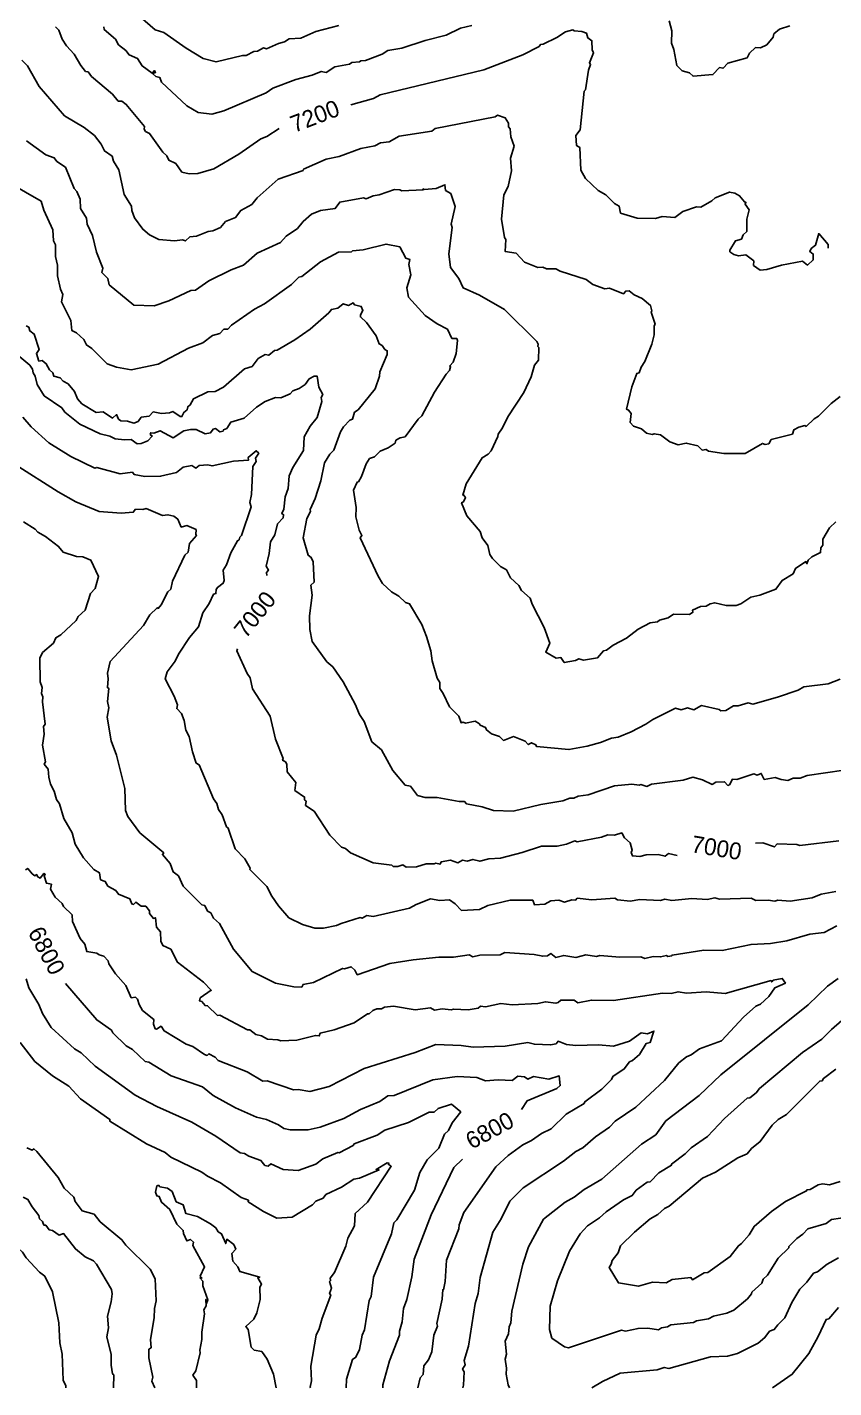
# Model space of a CAD drawing. Extents: x 9339 to 13216, y 3769 to 6935.
# Drawn here: x 9863 to 10227, y 3771 to 4384 of the extents above; entities that cross this region are included whole.
import ezdxf
from ezdxf.enums import TextEntityAlignment as Align

# ---------------------------------------------------------------- set-up
doc = ezdxf.new("R2010")
doc.units = 0
doc.header["$MEASUREMENT"] = 0
for name, color, linetype in [('DTM_SURFACE_CON', 9, 'Continuous'), ('DTM_SURFACE_ICON', 251, 'Continuous'), ('DTM_TEXT_ICON', 251, 'Continuous')]:
    doc.layers.add(name, color=color, linetype=linetype)
doc.styles.add('TMODELF', font='tmodelf')

msp = doc.modelspace()

# ---------------------------------------------------------------- linework, layer by layer
at = {"layer": 'DTM_SURFACE_CON', "linetype": 'Continuous', "flags": 128}
for points, elevation in [([(9914.49, 4388.94), (9921.21, 4383.06), (9925.11, 4381.75), (9935.24, 4374.71), (9942.88, 4370.13), (9948.69, 4368.55), (9960.6, 4371.48), (9962.21, 4371.51), (9965.7, 4373.23), (9967.39, 4373.45), (9970.04, 4374.82), (9971.45, 4374.46), (9976.85, 4376.85), (9979.6, 4377.54), (9981.59, 4378.88), (9986.85, 4379.22), (9993.69, 4382.25), (10003.98, 4384.97)], 2218.94), ([(9897.97, 4384.35), (9898.22, 4383.14), (9903.24, 4378.74), (9904.59, 4376.31), (9907.94, 4373.65), (9909.41, 4371.74), (9913.23, 4370.02), (9915.36, 4366.73), (9919.85, 4363.46), (9920.85, 4364.61), (9921.35, 4363.8), (9919.96, 4363.34), (9921.5, 4361.97), (9923.32, 4361.51), (9924.02, 4359.34), (9935.5, 4348.68), (9940.64, 4345.76), (9946.77, 4345.03), (9952.16, 4346.52), (9971.2, 4354.64), (9974.27, 4356.74), (9984.63, 4360.57), (9991.97, 4362.59), (9996.08, 4364.26), (9998.35, 4363.71), (10002.21, 4366.3), (10008.83, 4367.48), (10009.86, 4368.24), (10013.41, 4368.62), (10014.02, 4369.07), (10016.14, 4369.13), (10023.65, 4372.05), (10026.12, 4373.65), (10032.46, 4374.68), (10043.02, 4378.17), (10052.41, 4380.54), (10058.94, 4383.8), (10064.01, 4384.93)], 2206.75), ([(10153.1, 4387.09), (10154.23, 4382.49), (10154.21, 4377.07), (10155.23, 4374.09), (10156.55, 4366.96), (10158.94, 4364.46), (10162.33, 4363.66), (10163.89, 4362.04), (10172.85, 4362.82), (10175.8, 4365.99), (10177.42, 4365.71), (10179.58, 4368.04), (10188.21, 4370.44), (10189.31, 4372.52), (10192.11, 4375.1), (10194.31, 4374.82), (10197.18, 4376.27), (10199.96, 4379.67), (10200.34, 4381.15), (10202.82, 4383.28), (10207.53, 4384.76)], 2206.75), ([(9860.98, 4369.38), (9863.64, 4366.75), (9868.81, 4357.41), (9880.34, 4344.19), (9889.19, 4338.97), (9893.82, 4335.33), (9896.76, 4331.46), (9898.29, 4328.41), (9901.83, 4325.97), (9902.38, 4323.81), (9904.76, 4319.8), (9907.27, 4308.78), (9910.53, 4303.53), (9910.64, 4301.53), (9911.84, 4298.23), (9915.57, 4293.07), (9918.7, 4290.56), (9922.87, 4288.46), (9929.84, 4287.91), (9933.48, 4288.22), (9934.8, 4287.81), (9936.89, 4289.63), (9939.78, 4289.9), (9945.17, 4292.04), (9947.21, 4292.3), (9950.65, 4293.92), (9952.93, 4296.53), (9957.43, 4298.44), (9959.82, 4301.58), (9964.86, 4304.27), (9967.2, 4307.27), (9976.74, 4315.71), (9987.95, 4319.61), (9988.12, 4320.14), (9998.29, 4324.63), (10004.18, 4325.89), (10014.03, 4329.45), (10020.28, 4330.67), (10022.78, 4331.98), (10026.81, 4332.51), (10031.29, 4335.07), (10045.97, 4337.28), (10047.49, 4338.45), (10074.6, 4343.78), (10075.64, 4344.5), (10079.13, 4343.38), (10080.61, 4340.86), (10080.61, 4339.27), (10081.3, 4338.37), (10081.7, 4334.82), (10083.09, 4330.55), (10081.55, 4325.08), (10081.89, 4319.4), (10080.5, 4312.32), (10078.51, 4308.59), (10077.38, 4297.6), (10078.82, 4289.41), (10079.37, 4288.4), (10079.08, 4283.07), (10084.05, 4282.29), (10087.84, 4278.23), (10093.86, 4275.76), (10096.09, 4275.89), (10097.75, 4275.17), (10101.97, 4275.26), (10103.95, 4274.21), (10115.64, 4270.33), (10118.65, 4268.22), (10124.08, 4266.26), (10126.2, 4266.45), (10132.53, 4264), (10133.52, 4265.16), (10135.07, 4265.26), (10137.31, 4263.45), (10140.97, 4261.9), (10144.6, 4258.69), (10145.2, 4256.22), (10144.93, 4255.73), (10146.78, 4250.25), (10146.31, 4249.44), (10146.33, 4245.5), (10145.32, 4241.3), (10142.07, 4233.35), (10140.44, 4230.92), (10139.48, 4228.36), (10138.57, 4228.03), (10136.21, 4221.95), (10133.87, 4211.9), (10134.79, 4211.48), (10135.87, 4209.99), (10135.46, 4205.95), (10137.02, 4204.19), (10140.54, 4203.04), (10142.85, 4201.13), (10145.46, 4200.42), (10146.34, 4200.85), (10149.11, 4200.29), (10153.35, 4197.12), (10157.13, 4195.87), (10160.8, 4196.65), (10166.04, 4195.33), (10168.05, 4193.44), (10169.74, 4193.79), (10170.77, 4192.96), (10177.72, 4191.91), (10187.34, 4191.87), (10195.15, 4196.47), (10196.38, 4195.96), (10197.98, 4196.23), (10199.12, 4198.18), (10208.67, 4200.71), (10209.4, 4202.64), (10211.57, 4203.86), (10214.27, 4204.49), (10214.95, 4204.13), (10218.54, 4207.52), (10220.45, 4208.71), (10226.23, 4214.44), (10230.21, 4217.56)], 2182.37), ([(9863.17, 4332.9), (9871.9, 4326.57), (9875.63, 4325.35), (9876.89, 4323.64), (9880.71, 4321.05), (9884.66, 4311.42), (9885.88, 4310.07), (9887.37, 4306.67), (9887.55, 4302.46), (9890.13, 4298.06), (9890.49, 4295.33), (9892.91, 4290.18), (9894.74, 4282.76), (9897.61, 4275.52), (9897.13, 4273.57), (9899.86, 4270.82), (9900.39, 4268.04), (9911.55, 4258.76), (9920.79, 4258.46), (9927.32, 4260.83), (9937.35, 4265.5), (9939.41, 4265.62), (9945.44, 4269.83), (9955.44, 4274.82), (9960.99, 4276.83), (9967.22, 4282.34), (9977.78, 4287.16), (9980.28, 4289.98), (9985.35, 4293.45), (9988.01, 4296.56), (9991.75, 4299.81), (9995.78, 4301.51), (10002.4, 4302.43), (10004.46, 4305.33), (10015.24, 4307.23), (10016.41, 4306.8), (10019.61, 4308.19), (10022.25, 4308.59), (10029.14, 4310.95), (10031.57, 4310.91), (10032.5, 4310.4), (10042.14, 4310.92), (10041.96, 4311.29), (10042.57, 4310.95), (10047.98, 4311.45), (10051.93, 4313.11), (10052.17, 4310.59), (10054.63, 4309.18), (10056.59, 4303.37), (10054.74, 4295.41), (10055.11, 4293.93), (10053.71, 4281.97), (10054.46, 4275.87), (10058.18, 4270.82), (10060.11, 4266.65), (10067.47, 4263.38), (10078.81, 4256.93), (10093.41, 4242.47), (10093.96, 4241.25), (10093.84, 4240.25), (10094.31, 4239.7), (10094.06, 4234.05), (10092.35, 4231.82), (10090.88, 4226.45), (10087.5, 4219.44), (10080.37, 4208.41), (10077.95, 4203.54), (10075.89, 4200.67), (10075.84, 4199.54), (10072.75, 4193.12), (10071.46, 4191.63), (10068.65, 4189.98), (10061.52, 4178.25), (10059.94, 4173.2), (10060.34, 4173.28), (10061.19, 4172.03), (10060.24, 4170.06), (10059.46, 4169.71), (10061.76, 4163.75), (10067.83, 4156.72), (10068.65, 4153.86), (10071.3, 4150.4), (10072.12, 4146.42), (10073.31, 4144.5), (10077.05, 4141.01), (10079.65, 4139.52), (10081.51, 4135.9), (10085.25, 4132.43), (10086.5, 4130.06), (10090.36, 4126.69), (10091.23, 4123.97), (10096.64, 4113.48), (10099.29, 4106.32), (10097.42, 4102.24), (10102.05, 4099.67), (10104.21, 4099.86), (10105.73, 4097.59), (10110.9, 4098.53), (10112.39, 4099.34), (10114.37, 4098.71), (10120.79, 4099.82), (10123.41, 4102.9), (10124.79, 4103.25), (10127.8, 4105.46), (10133.77, 4108.66), (10139.1, 4112.74), (10144.54, 4115.58), (10147.85, 4115.96), (10148.73, 4116.76), (10152.66, 4117.84), (10155.1, 4119.44), (10162.19, 4119.37), (10163.79, 4120.28), (10163.66, 4121.26), (10167.23, 4122.87), (10169.74, 4123.06), (10171.59, 4124.16), (10173.64, 4124.63), (10178.79, 4123.41), (10183.31, 4123.42), (10185.43, 4124.17), (10189.93, 4127.14), (10193.92, 4127.96), (10201.22, 4130.7), (10204.03, 4134.67), (10209.06, 4137.68), (10210.11, 4140.11), (10214.8, 4143.19), (10215.25, 4142.22), (10215.74, 4143.8), (10217.38, 4145.32), (10221.39, 4147.2), (10221.54, 4149.36), (10222.46, 4150.54), (10222.41, 4153.32), (10225.5, 4158.4), (10228.34, 4161.13)], 2170.18), ([(9855.61, 4313.86), (9869.79, 4305.71), (9871, 4301.6), (9875, 4292.81), (9875.24, 4287.83), (9876.19, 4286.01), (9876.16, 4280.84), (9877.15, 4276.9), (9877.1, 4272.1), (9878.49, 4265.99), (9879.55, 4263.57), (9878.97, 4260.28), (9883.12, 4251.85), (9883.62, 4247.39), (9885.68, 4246.4), (9889.02, 4243.37), (9890.21, 4240.86), (9892.61, 4239.34), (9899.48, 4232.35), (9903.7, 4230.83), (9910.4, 4229.73), (9922.61, 4232.2), (9936.17, 4239.38), (9942.76, 4241.82), (9947.12, 4245.12), (9950.38, 4246.1), (9952.17, 4248.07), (9953.91, 4247.93), (9955.56, 4249.73), (9965.97, 4257.09), (9970.45, 4259.45), (9982.65, 4268.15), (9986.05, 4271.42), (9987.38, 4271.71), (9995.79, 4278.34), (10003.85, 4282.76), (10009.71, 4282.86), (10010.22, 4283.26), (10015.02, 4283.76), (10025.37, 4286.34), (10031.54, 4285.2), (10034.25, 4280.09), (10036.14, 4279.37), (10035.69, 4277.24), (10036.6, 4272.58), (10034.76, 4266.61), (10035.41, 4262.44), (10043.06, 4254.2), (10048.43, 4250.43), (10053.03, 4248.02), (10055.07, 4243.8), (10057.22, 4243.72), (10057.65, 4242.86), (10057.03, 4237.06), (10055.61, 4233.18), (10054.07, 4231.44), (10054.48, 4230.96), (10053.96, 4229.29), (10052.46, 4227.76), (10047.27, 4219.53), (10041.49, 4208.87), (10039.79, 4207.44), (10033.94, 4199.49), (10031.65, 4199.03), (10029.75, 4197.9), (10029.48, 4196.65), (10026.36, 4194.48), (10022.67, 4192.94), (10020.08, 4190.37), (10017.93, 4189.61), (10016.36, 4187.19), (10014.29, 4181.61), (10012.87, 4179.21), (10012.26, 4179.03), (10010.69, 4175.41), (10011.86, 4167.51), (10011.69, 4163.4), (10013.22, 4157.27), (10014.43, 4154.86), (10013.63, 4153.95), (10021.73, 4136.65), (10023.72, 4133.34), (10027.84, 4129.58), (10031.05, 4127.64), (10034.19, 4124.72), (10035.98, 4124.17), (10041.44, 4114.76), (10043.64, 4109.45), (10045.56, 4102.89), (10046.12, 4098.4), (10048.37, 4090.63), (10049.59, 4088.59), (10049.59, 4085.97), (10051.11, 4083.73), (10053.96, 4077.59), (10058.22, 4073.46), (10059.19, 4070.49), (10060.22, 4070.75), (10061.13, 4070.33), (10065.49, 4071.15), (10067.57, 4069.98), (10067.75, 4069.4), (10070.27, 4068.32), (10070.67, 4067.22), (10072.86, 4065.42), (10076.49, 4064.2), (10078.27, 4062.47), (10082.92, 4064.24), (10088.17, 4062.23), (10089.53, 4060.66), (10091.04, 4061.45), (10092.98, 4060.55), (10093.16, 4059.83), (10107.89, 4058.39), (10116.08, 4059.87), (10122.11, 4061.51), (10127, 4063.58), (10130.12, 4064.01), (10135.97, 4066.35), (10142.63, 4069.78), (10145.78, 4071.96), (10155.93, 4076.99), (10158.48, 4076.3), (10161.3, 4077.2), (10164.23, 4076.25), (10167.7, 4078.22), (10175.61, 4076.5), (10176.35, 4075.84), (10178.66, 4075.96), (10182.16, 4078.13), (10184.15, 4078.15), (10188.71, 4079.39), (10190.8, 4078.88), (10202.03, 4081.94), (10211.25, 4085.1), (10213.83, 4086.69), (10224.85, 4088.08), (10230.28, 4090.06)], 2157.98), ([(9863.03, 4249.46), (9864.13, 4248.85), (9864.65, 4247.2), (9866.54, 4245.75), (9868.79, 4238.79), (9867.63, 4237.08), (9868.76, 4233.64), (9870.19, 4233.81), (9872.06, 4232.4), (9873.47, 4229.63), (9875.01, 4228.33), (9875.43, 4226.83), (9878.36, 4225.98), (9879.64, 4224.48), (9881.86, 4223.29), (9884.76, 4219.87), (9886.19, 4216.58), (9888.15, 4214.27), (9894.63, 4210.47), (9897.77, 4210.73), (9901.93, 4207.86), (9903.8, 4209.49), (9904.71, 4207.46), (9905.64, 4206.58), (9908.64, 4206.44), (9911.6, 4205.58), (9913.46, 4206.41), (9914.89, 4208.38), (9918.55, 4208.82), (9920.26, 4210.65), (9924.09, 4209.91), (9927.6, 4210.24), (9929.2, 4210.84), (9932.44, 4208.61), (9933.27, 4208.56), (9934.1, 4210.43), (9935.56, 4211.67), (9935.9, 4212.99), (9937, 4213.82), (9938.47, 4216.55), (9944.92, 4219.73), (9948.18, 4219.84), (9951.96, 4221.79), (9961.54, 4230.11), (9964.91, 4231.13), (9967.7, 4234.83), (9970.84, 4236.53), (9972.45, 4236.23), (9975.08, 4238.34), (9976.22, 4238.58), (9984.23, 4243.23), (9991.1, 4247.93), (9999.51, 4255.34), (10000.69, 4256.9), (10003.56, 4257.52), (10006.05, 4259.5), (10008.37, 4258.7), (10010.57, 4259.82), (10011.13, 4258.97), (10014.17, 4258.26), (10014.9, 4256.42), (10013.78, 4254.43), (10013.82, 4253.51), (10016.47, 4250.96), (10020.92, 4245.06), (10022.25, 4241.37), (10023.57, 4240.59), (10024.81, 4238.82), (10025.87, 4238.25), (10025.88, 4236.54), (10022.54, 4228.73), (10022.36, 4226.87), (10020.48, 4221.14), (10012.77, 4211.62), (10011.1, 4210.52), (10010.27, 4207.35), (10009.02, 4206.93), (10006.21, 4203.89), (10004.86, 4201.71), (10001.82, 4193.42), (10000.06, 4191.59), (9997.58, 4187.68), (9995.87, 4179.58), (9993.33, 4171.55), (9991.1, 4166.69), (9991.32, 4165.78), (9989.67, 4162.59), (9987.93, 4153.84), (9990.24, 4145.99), (9991.57, 4145.02), (9992.47, 4142.99), (9992.92, 4133.83), (9991.39, 4132.46), (9992, 4128.04), (9990.87, 4118.63), (9990.98, 4112.46), (9992.09, 4107.09), (9998.7, 4097.98), (10001.29, 4095.7), (10005.97, 4088.9), (10011.42, 4078.81), (10013.42, 4074.16), (10015.43, 4070.99), (10018.87, 4061.9), (10023.26, 4058.21), (10028.4, 4048.92), (10033.91, 4042.35), (10036.32, 4041.92), (10039.57, 4037.61), (10043.05, 4036.77), (10048.35, 4036.76), (10058.38, 4034.9), (10060.75, 4034.9), (10061.62, 4033.91), (10068.77, 4032.56), (10073.77, 4030.84), (10082.74, 4030.63), (10095.17, 4033.54), (10105.18, 4035.29), (10108.28, 4036.5), (10110.15, 4036.47), (10112.01, 4037.29), (10116.58, 4038), (10128.46, 4042), (10136.3, 4042.81), (10139.58, 4042.31), (10140.33, 4042.62), (10142.95, 4041.78), (10145.11, 4042.78), (10159.43, 4044.55), (10163.82, 4045.91), (10168.15, 4044.77), (10172.47, 4042.67), (10174.07, 4043.69), (10178.08, 4043.86), (10179.55, 4042.23), (10180.26, 4042.53), (10181.61, 4044.99), (10183.62, 4044.95), (10191.34, 4047.39), (10192.85, 4046.89), (10194.64, 4047.62), (10195.96, 4044.93), (10200.94, 4045.8), (10203.63, 4044.82), (10206.61, 4044.48), (10209.05, 4045.43), (10212.18, 4045.51), (10215.38, 4046.61), (10231.93, 4049.02)], 2145.79), ([(9861.48, 4208.37), (9865.26, 4203.92), (9873.24, 4196.79), (9883.15, 4190.59), (9894, 4185.37), (9894.92, 4185.65), (9905.45, 4182.81), (9910.94, 4183.45), (9911.68, 4182.47), (9916.54, 4181.49), (9923.65, 4181.68), (9930.84, 4183.39), (9933.83, 4185.68), (9937.75, 4186.52), (9939.57, 4185.36), (9941.09, 4186.53), (9945.02, 4186.74), (9946.84, 4186.33), (9956.53, 4188.45), (9963.3, 4188.97), (9963.15, 4190.18), (9966.77, 4193.19), (9967.93, 4192.04), (9966.38, 4189.82), (9966.77, 4188.33), (9965.27, 4186), (9964.58, 4173.37), (9963.83, 4169.87), (9964.44, 4167.89), (9960.18, 4154.97), (9959.44, 4154.24), (9959.14, 4153.04), (9958.3, 4152.6), (9955.36, 4147.17), (9953.41, 4141.73), (9951.84, 4139.25), (9952.32, 4134.62), (9951.83, 4133.37), (9949.28, 4131.53), (9948.7, 4130.51), (9948.56, 4128.75), (9947.56, 4128.4), (9945.57, 4124.23), (9942.71, 4120.08), (9940.8, 4113.7), (9936.6, 4108.98), (9931.72, 4101.45), (9930.19, 4098.23), (9926.61, 4093.45), (9925.64, 4090.3), (9929.71, 4082.52), (9931.23, 4078.52), (9930.9, 4076.86), (9933.01, 4074.66), (9934.29, 4071.51), (9934.95, 4067.11), (9936.47, 4064.2), (9938.04, 4057.31), (9939.74, 4052.29), (9941.09, 4051.46), (9947.49, 4036.09), (9948.96, 4034.02), (9949.8, 4031.41), (9951.35, 4028.94), (9953.35, 4023.54), (9954.19, 4022.94), (9957.25, 4013.57), (9961.7, 4009.15), (9963.99, 4004.85), (9963.92, 4004.22), (9971.55, 3996.63), (9973.81, 3992.18), (9976.85, 3987.83), (9981.51, 3982.45), (9987.67, 3979.41), (9993.2, 3977.8), (9997.09, 3977.79), (10003.02, 3978.95), (10005.13, 3980), (10013.71, 3982.56), (10014.52, 3982.27), (10016.62, 3983.48), (10019.5, 3983.1), (10035.92, 3986.77), (10038.96, 3988.51), (10045.44, 3991.03), (10049.55, 3990.32), (10054.02, 3990.67), (10056.58, 3988.83), (10059.44, 3985.76), (10067.51, 3986.31), (10071.32, 3988), (10081.38, 3990.47), (10091.57, 3990.38), (10092.35, 3988.31), (10097.03, 3988.72), (10099.77, 3990.18), (10103.37, 3990.44), (10105.79, 3989.56), (10109.1, 3990.62), (10110.88, 3990.47), (10111.58, 3991.31), (10118.2, 3990.66), (10128.59, 3991.36), (10129.85, 3990.63), (10135.61, 3990.06), (10139.72, 3990.71), (10149.19, 3990.34), (10151.18, 3990.89), (10154.32, 3990.24), (10163.3, 3991.15), (10170.3, 3990.81), (10173.72, 3991.44), (10175.81, 3990.91), (10190.11, 3991.29), (10192.2, 3990.29), (10197.79, 3990.52), (10200.78, 3990.06), (10202.13, 3990.46), (10207.69, 3989.96), (10217.58, 3991.47), (10221.67, 3993.17), (10228.31, 3994.43)], 2121.41), ([(9857.97, 4186.98), (9877.46, 4174.63), (9885.46, 4170.09), (9895.89, 4165.75), (9905.77, 4165.07), (9911.28, 4165.43), (9912.35, 4166.83), (9915.59, 4166.68), (9917.11, 4167.05), (9924.55, 4163.91), (9926.96, 4164.29), (9929.54, 4163.67), (9931.39, 4162.35), (9932.92, 4158.7), (9935.42, 4159.4), (9939.67, 4157.58), (9939.46, 4155.31), (9939.79, 4154.9), (9936.67, 4151.39), (9936.03, 4147.37), (9934.57, 4146.01), (9929.05, 4134.35), (9928.22, 4130.76), (9926.88, 4129.49), (9923.86, 4123.66), (9922.54, 4122.04), (9922.03, 4122.31), (9918.83, 4119.22), (9915.95, 4114.34), (9900.91, 4098.12), (9899.67, 4092.91), (9900.04, 4090.23), (9899.67, 4086.34), (9900.26, 4085.98), (9899.69, 4080.01), (9900.24, 4077.27), (9899.55, 4072.95), (9901.29, 4062.29), (9903.76, 4055.89), (9907.52, 4040.78), (9907.85, 4030.82), (9908.84, 4028.25), (9914.31, 4020.86), (9925.06, 4011.75), (9924.46, 4010.99), (9927.88, 4007.04), (9929.26, 4003.2), (9931.75, 4001.36), (9933.89, 3996.79), (9942.26, 3988.37), (9943.55, 3988.03), (9944.86, 3985.54), (9946.3, 3984.73), (9947.45, 3982.39), (9950.16, 3979.95), (9956.49, 3968.31), (9964.92, 3958.21), (9975.47, 3952.97), (9983.8, 3951.35), (9987.3, 3951.27), (9987.91, 3952.44), (9992.61, 3953.35), (10005.76, 3959.7), (10006.67, 3959.44), (10009.56, 3960.45), (10011.28, 3958.9), (10012.35, 3956.83), (10027.05, 3961.89), (10037.52, 3963.59), (10049.23, 3964.67), (10055.82, 3964.75), (10062.79, 3965.84), (10064.53, 3964.96), (10067.64, 3965.64), (10076.87, 3965.75), (10078.88, 3966.84), (10092.11, 3965.92), (10096.05, 3965.14), (10098.25, 3965.27), (10099.76, 3966.35), (10101.93, 3964.52), (10105.56, 3965.5), (10110.99, 3964.58), (10115.47, 3965.76), (10120.36, 3965.05), (10121.85, 3965.5), (10130.77, 3964.75), (10140.29, 3964.86), (10142.05, 3964.11), (10145.91, 3965.02), (10149.18, 3964.83), (10151.89, 3965.52), (10152.52, 3965.02), (10154.24, 3965.29), (10154.43, 3965.71), (10168.67, 3967.85), (10176.93, 3967.79), (10190.05, 3970.48), (10198.77, 3970.85), (10206.24, 3972.15), (10216.49, 3975.05), (10223.08, 3975.89), (10228.69, 3978.81)], 2109.22), ([(9861.84, 4161.12), (9867.09, 4157.74), (9868.26, 4156.46), (9871.68, 4154.49), (9877.62, 4150.02), (9879.63, 4147.42), (9885.63, 4145.47), (9888.59, 4145.25), (9892.22, 4143.77), (9895.67, 4136.4), (9894.11, 4131.08), (9892.08, 4128.8), (9889.61, 4121.19), (9886.51, 4118.4), (9885.6, 4116.54), (9878.64, 4110.16), (9876.31, 4108.79), (9875.31, 4106.41), (9870.42, 4102.14), (9869.12, 4099.61), (9869.29, 4088.9), (9870.13, 4086.37), (9869.9, 4083.74), (9870.55, 4082.19), (9870.3, 4079.92), (9871.56, 4069.81), (9870.83, 4068.85), (9871.06, 4065.26), (9870.41, 4060.43), (9871.78, 4052.88), (9871.16, 4051.84), (9872.94, 4049.5), (9873.14, 4045.89), (9874.03, 4042.76), (9875.63, 4039.68), (9876.69, 4035.8), (9878.09, 4033.96), (9879.98, 4027.32), (9883.68, 4020.75), (9885.16, 4015.77), (9888.79, 4009.51), (9893.58, 4004.25), (9896, 4002.85), (9896.52, 3999.69), (9898.63, 3998.86), (9899.79, 3996.83), (9903.45, 3994.81), (9904.6, 3993.18), (9909.82, 3991.02), (9910.63, 3988.74), (9911.34, 3988.56), (9912.53, 3989.55), (9914.93, 3987.77), (9916.9, 3987.68), (9918.57, 3985.59), (9918.6, 3984.4), (9920.38, 3982.25), (9921.3, 3982.52), (9921.75, 3978.33), (9923.57, 3976.1), (9923.7, 3971.95), (9924.57, 3969.98), (9928.22, 3968.28), (9931.29, 3962.47), (9943.04, 3953.52), (9946.49, 3949.81), (9941.53, 3946.35), (9941.24, 3944.97), (9942.19, 3944.67), (9943.68, 3942.87), (9944.82, 3942.8), (9949.36, 3938.48), (9950.41, 3938.6), (9962.78, 3931.94), (9963.87, 3931.98), (9966.59, 3929.91), (9969.22, 3929.28), (9971.85, 3927.78), (9976.5, 3927.52), (9977.81, 3927), (9985.17, 3927.33), (9993.48, 3929.46), (9995.18, 3929.2), (9995.63, 3930.49), (10001.96, 3931.99), (10010.95, 3935.06), (10016.99, 3939.25), (10017.78, 3939.2), (10019.36, 3940.65), (10021.21, 3941.4), (10023.27, 3941.45), (10024.69, 3942.18), (10028.66, 3942.69), (10038.54, 3940.96), (10045.36, 3941.85), (10047.23, 3940.86), (10050.69, 3941.46), (10054.68, 3940.92), (10055.72, 3941.32), (10062.36, 3941.01), (10066.85, 3941.75), (10067.99, 3942.64), (10070.24, 3942.38), (10077.16, 3943.84), (10082.24, 3943.26), (10093.83, 3943.9), (10097.29, 3944.64), (10101.91, 3944.01), (10103.06, 3944.25), (10104.25, 3945.28), (10110.25, 3945.32), (10111.89, 3944.15), (10118.03, 3945.37), (10128.04, 3945.14), (10150.01, 3948.43), (10154.04, 3948.36), (10157.09, 3949.15), (10160.84, 3948.57), (10169.84, 3949.16), (10178.32, 3948.42), (10199.04, 3954.19), (10199.38, 3953.56), (10200.05, 3954.35), (10204.12, 3955.13), (10205.51, 3953.05), (10200.74, 3950.91), (10198, 3947.03), (10194.22, 3943.6), (10192.15, 3942.59), (10186.66, 3937.7), (10176.72, 3926.98), (10166.83, 3923.34), (10162.98, 3920.7), (10160.85, 3919.84), (10157.46, 3917.05), (10150.91, 3909.18), (10138, 3897.07), (10128.76, 3890.83), (10126.24, 3888.06), (10119.78, 3883.69), (10114.09, 3878.73), (10111, 3877.13), (10105.42, 3872.67), (10087.22, 3860.67), (10081.22, 3854.61), (10077.28, 3846.71), (10073.58, 3840.75), (10067.88, 3820.31), (10066.88, 3812.99), (10065.62, 3808.49), (10062.57, 3789.3), (10060.64, 3782.8), (10061.1, 3780.89), (10059.91, 3778.85), (10060.54, 3777.67), (10060.25, 3771.62), (10059.96, 3770.51)], 2097.02), ([(9862.7, 4004.17), (9863.73, 4004.79), (9865.62, 4002.35), (9866.95, 4001.5), (9867.71, 4002.02), (9868.3, 4000.97), (9869.36, 4000.38), (9870.97, 4002.49), (9871.57, 4002.13), (9871.15, 4001.42), (9872.11, 3998.1), (9874.34, 3997.66), (9873.93, 3995.34), (9876.07, 3991.77), (9879.27, 3988.91), (9879.84, 3987.66), (9883.72, 3983.78), (9883.96, 3980.83), (9887.41, 3973.16), (9889.41, 3970.6), (9890.29, 3967.23), (9894.92, 3966.57), (9895.92, 3965.77), (9897.97, 3965.18), (9900, 3963.05), (9900.29, 3961.67), (9903.28, 3957.18), (9907.93, 3951.98), (9910.41, 3946.42), (9912.36, 3946.65), (9913.24, 3945.74), (9913.93, 3943.41), (9915.54, 3940.73), (9920.52, 3936.63), (9920.41, 3934.45), (9921.11, 3932.48), (9921.85, 3932.21), (9923.88, 3933.55), (9925.19, 3931.5), (9935.18, 3925.47), (9938.2, 3924.5), (9943.38, 3920.78), (9944.7, 3920.43), (9945.43, 3921.19), (9948.18, 3919.7), (9949.66, 3918.2), (9962.76, 3912.99), (9969.74, 3908.74), (9971.7, 3908.96), (9983.55, 3904.94), (9985.63, 3905.04), (9990.91, 3904.16), (9999.69, 3906.45), (10015.53, 3914.56), (10038.48, 3921.79), (10047.79, 3925.29), (10059.22, 3924.93), (10064.66, 3924.19), (10079.12, 3924.67), (10089.27, 3926.22), (10092.3, 3925.46), (10099.6, 3925.15), (10102.03, 3925.69), (10102.94, 3926.8), (10106.81, 3925.29), (10111.05, 3924.97), (10121.2, 3925.25), (10127.98, 3924.61), (10135.25, 3926.83), (10140.5, 3930.59), (10143.37, 3930.18), (10146.19, 3931.42), (10144.57, 3926.26), (10142.65, 3925.75), (10139.7, 3920.89), (10136.61, 3918.14), (10135.23, 3917.59), (10132.84, 3914.35), (10127.66, 3910.97), (10127.07, 3909.51), (10122.69, 3905.17), (10115.1, 3899.53), (10114.71, 3898.81), (10106.68, 3893.91), (10099.9, 3887.38), (10095.47, 3885.23), (10090.94, 3882.06), (10087.1, 3880.12), (10080.45, 3875.34), (10074.9, 3870.19), (10060.49, 3849.5), (10058.33, 3844), (10058.2, 3842.14), (10052.65, 3828.11), (10052.09, 3818.4), (10051.3, 3814.7), (10050.92, 3814.77), (10050.73, 3810.42), (10048.2, 3799.45), (10048.62, 3798.35), (10046.86, 3794.2), (10046.06, 3786.69), (10044.57, 3783.09), (10042.42, 3780.46), (10042.12, 3776.57), (10040.75, 3774.97), (10039.76, 3770.51)], 2084.83), ([(9863.03, 3954.94), (9864.15, 3950.87), (9868.72, 3943.35), (9870.29, 3939.29), (9874.25, 3932.99), (9884.81, 3923.39), (9887.83, 3921.62), (9894.11, 3915.52), (9912.13, 3902.45), (9921.93, 3897.32), (9937.71, 3890.28), (9948.49, 3883.94), (9959.52, 3876.46), (9961.54, 3876.11), (9963.43, 3874.99), (9968.9, 3873.02), (9970.67, 3870.74), (9972.12, 3870.51), (9973.31, 3871.57), (9978.96, 3868.99), (9985.67, 3868.45), (9993.64, 3871.36), (9996.86, 3873.76), (10003.6, 3876.66), (10004.19, 3876.52), (10010.46, 3879.84), (10010.97, 3880.56), (10021.35, 3884.4), (10024.79, 3886.73), (10035.44, 3890.11), (10044.82, 3894.77), (10047.07, 3894.88), (10048.9, 3896.54), (10054.92, 3898.49), (10059.04, 3894.96), (10055.15, 3889.96), (10053.51, 3886.6), (10051.67, 3884.84), (10049.13, 3878.62), (10043.89, 3873.32), (10040.58, 3867.56), (10038.14, 3859.58), (10030.18, 3846.23), (10028.83, 3844.84), (10027.83, 3839.91), (10019.64, 3820.37), (10018.6, 3811.69), (10017.7, 3809.82), (10015.63, 3796.66), (10014.65, 3794.3), (10013.37, 3787.79), (10011.76, 3784.32), (10010.24, 3783.27), (10007.58, 3774.43), (10007.34, 3770.51)], 2060.45), ([(10229.41, 3955.18), (10224.55, 3951.69), (10215.74, 3943.24), (10176.45, 3911.74), (10166.6, 3902.29), (10151.63, 3890.98), (10147.11, 3884.61), (10140.64, 3880.41), (10122.66, 3864.62), (10114.73, 3860.01), (10110.16, 3856.42), (10106.24, 3854.28), (10096.33, 3846.56), (10089.69, 3834.09), (10087.08, 3826.3), (10082.08, 3805.09), (10081.58, 3799.84), (10080.83, 3798.07), (10080.65, 3794.8), (10079.16, 3791.55), (10079.76, 3785.62), (10079.12, 3783.43), (10079.7, 3779.29), (10079.5, 3776.7), (10080.52, 3771.85), (10081.05, 3770.51)], 2109.22), ([(10234.49, 3939.19), (10226.27, 3932.05), (10222.01, 3927.71), (10213.29, 3921.73), (10193.9, 3905.57), (10192.28, 3903.5), (10189.53, 3901.29), (10188.21, 3901.09), (10178.04, 3891.91), (10170.34, 3883.81), (10163.08, 3878.81), (10160.26, 3876), (10154.17, 3871.43), (10154.09, 3870.87), (10148.43, 3867.53), (10144.47, 3863.38), (10143.16, 3863.27), (10138.16, 3859.59), (10136.46, 3857.23), (10132.46, 3855.29), (10124.61, 3849.83), (10121.71, 3847.21), (10116.31, 3843.63), (10112.89, 3839.94), (10108.18, 3832.1), (10102.76, 3818.69), (10099.46, 3807.27), (10099.04, 3796.77), (10100.19, 3792.94), (10105.85, 3788.96), (10107.71, 3788.46), (10131.53, 3796.57), (10133.34, 3796.09), (10139.06, 3797.32), (10143.41, 3797.4), (10148.26, 3796.72), (10149.59, 3797.62), (10152.28, 3797.98), (10153.8, 3798.95), (10164.09, 3800.03), (10165.45, 3800.73), (10170.86, 3801.55), (10173.13, 3802.75), (10179.11, 3804.2), (10182.31, 3805.52), (10188.42, 3810.69), (10190.21, 3812.89), (10190.32, 3813.62), (10194.85, 3817.7), (10195.54, 3819.57), (10197.47, 3821.29), (10202.34, 3828.94), (10207.03, 3833.66), (10207.1, 3834.3), (10210.63, 3837.8), (10213.42, 3839.73), (10215.72, 3842.16), (10223.88, 3844.57), (10226.31, 3846.41), (10238.53, 3848.23)], 2121.41), ([(9860.25, 3926.28), (9866.96, 3917.67), (9874.9, 3911.28), (9882.16, 3906.56), (9887.5, 3900.79), (9900.74, 3891.53), (9900.77, 3890.73), (9917.28, 3880.47), (9925.67, 3876.66), (9928.23, 3874.5), (9942.21, 3867.81), (9944.79, 3865.99), (9950.69, 3862.97), (9959.93, 3856.36), (9963.26, 3855.13), (9963.07, 3854.45), (9970.08, 3850.01), (9976.03, 3847.01), (9982.99, 3847.46), (9992.12, 3853.1), (9993.67, 3854.74), (9996.97, 3856.1), (9998.22, 3857.73), (10005.2, 3860.95), (10010.87, 3864.58), (10013.42, 3865.1), (10022.18, 3868.81), (10020.84, 3869.02), (10025.81, 3871.94), (10026.72, 3871.78), (10026.38, 3871.37), (10027.69, 3870.41), (10016.95, 3854.2), (10011.45, 3849.16), (10011.12, 3843.6), (10008.15, 3837.97), (10007.23, 3834.41), (10002.06, 3822.55), (10000.09, 3820.02), (10000.31, 3818.85), (9999.87, 3818.4), (10000.74, 3815.41), (9999.85, 3813.07), (10000.46, 3812.3), (9996.46, 3801.94), (9995.23, 3797.11), (9993.8, 3794.22), (9991.42, 3780.23), (9991.66, 3773.7), (9991.18, 3770.74), (9991.2, 3770.51)], 2048.26), ([(9921.1, 3770.51), (9919.62, 3773.5), (9920.09, 3775.27), (9918.36, 3784.01), (9918.32, 3787.89), (9919.33, 3788.54), (9919.08, 3792.3), (9920.7, 3802.11), (9920.83, 3806.3), (9921.61, 3809.8), (9921.14, 3819.59), (9918.9, 3824.01), (9908.02, 3834.87), (9906.15, 3837.31), (9896.33, 3845.39), (9893.66, 3848.86), (9888.21, 3850.36), (9885.09, 3854.51), (9884.42, 3856.5), (9880.06, 3860.5), (9877.37, 3865.39), (9867.84, 3877.08), (9866.37, 3878.27), (9865.64, 3877.71), (9863.34, 3878.79)], 2048.26), ([(9939.86, 3770.51), (9939.76, 3773.75), (9938.24, 3776.24), (9939.46, 3778.2), (9941.54, 3786.21), (9941.32, 3787.55), (9942.28, 3792.34), (9942.29, 3795.67), (9943.41, 3803.91), (9943.08, 3805.64), (9944.21, 3807.4), (9944.1, 3810.36), (9944.4, 3808.54), (9944.89, 3810.22), (9942.75, 3816.55), (9942.7, 3818.58), (9941.34, 3820.06), (9942.3, 3820.09), (9941.42, 3820.85), (9943.45, 3825.1), (9938.12, 3834.75), (9938.44, 3836.26), (9937.11, 3837.4), (9935.43, 3836.77), (9933.9, 3840.07), (9933.86, 3841.49), (9930.92, 3844.29), (9927.85, 3850.9), (9924.01, 3854.22), (9923.03, 3856.82), (9921.98, 3857.05), (9921.28, 3858.69), (9921.97, 3861.55), (9922.66, 3861.9), (9923.34, 3861.19), (9926.76, 3860.5), (9928.83, 3859.06), (9930.72, 3854.43), (9933.82, 3853.02), (9934.96, 3849.18), (9940.32, 3847.78), (9946.18, 3844.52), (9948.6, 3842.64), (9949.67, 3840.88), (9951.16, 3840), (9953, 3835.54), (9953.45, 3837.5), (9956.75, 3835.07), (9957.54, 3833.05), (9955.84, 3831.11), (9956.15, 3827.67), (9958.51, 3825.04), (9959.34, 3822.91), (9968.37, 3820.45), (9967.43, 3820.15), (9969.22, 3817.24), (9968.41, 3815.84), (9968.55, 3810.29), (9967.05, 3804.32), (9965.73, 3801.52), (9962.02, 3798.13), (9963.21, 3796.76), (9964.53, 3788.84), (9965.83, 3787.54), (9969.24, 3786.83), (9971.66, 3783.44), (9974.54, 3776.61), (9975.75, 3770.51)], 2036.06), ([(9902.38, 3770.51), (9902.57, 3776.35), (9901.95, 3776.79), (9901.27, 3780.64), (9901.28, 3785.53), (9899.4, 3793.53), (9900.09, 3797.56), (9899.67, 3802.82), (9901.36, 3809.21), (9901.8, 3812.82), (9901.45, 3814.85), (9894.77, 3826.2), (9893.29, 3827.72), (9889.65, 3829.64), (9885.18, 3833.18), (9879.86, 3840.05), (9877.83, 3839.36), (9874.86, 3841.39), (9873.34, 3841.82), (9871.85, 3843.79), (9871.02, 3843.93), (9870.41, 3845.44), (9868.96, 3846.78), (9868.67, 3848.28), (9865.62, 3852.14), (9863.75, 3855.4), (9861.67, 3856.43)], 2060.45), ([(10118.25, 3770.51), (10123.05, 3773.39), (10130.91, 3777.03), (10147.73, 3778.64), (10150.85, 3779.66), (10152.95, 3779.18), (10171.68, 3784.44), (10179.42, 3784.79), (10183.89, 3786.02), (10193.21, 3790.68), (10196.28, 3793.17), (10198.42, 3796.02), (10200.51, 3796.73), (10202.05, 3798.94), (10205.21, 3802.04), (10208.46, 3808.93), (10211.97, 3814.96), (10215.13, 3818.12), (10218.27, 3822.26), (10220.04, 3822.81), (10224.42, 3826.24), (10229.49, 3829.18)], 2109.22), ([(10199.78, 3770.51), (10208.61, 3776.63), (10216.14, 3785.91), (10220.38, 3793.62), (10223.91, 3801.34), (10225.19, 3801.65), (10229.42, 3806.7)], 2097.02)]:
    msp.add_lwpolyline(points, dxfattribs=dict(at, elevation=elevation))
at = {"layer": 'DTM_SURFACE_ICON', "linetype": 'Continuous', "flags": 128}
for points, elevation in [([(9876.24, 4384.36), (9877.65, 4382.89), (9879.24, 4378.78), (9881.24, 4375.76), (9884.62, 4372.08), (9887.62, 4366.91), (9889.8, 4364.25), (9890.91, 4364.04), (9892.46, 4362.02), (9901.9, 4353.96), (9904.54, 4350.79), (9906.18, 4350.78), (9908.1, 4349.37), (9916.38, 4339.41), (9916.23, 4338.24), (9916.82, 4337.2), (9918.63, 4336.29), (9924.71, 4327.83), (9926.46, 4326.16), (9927.41, 4324.16), (9930.45, 4322.65), (9933.22, 4318.77), (9936.48, 4318.07), (9940.36, 4318.21), (9947.59, 4320.28), (9958.89, 4326.91), (9968.93, 4333.78), (9971.62, 4334.95), (9977.11, 4338.53)], 2194.56), ([(10009.47, 4349.2), (10019.74, 4352.01), (10022.66, 4353.7), (10069.54, 4364.95), (10087.04, 4371.75), (10094.37, 4375.47), (10095.01, 4376.39), (10096.24, 4376.52), (10102.48, 4379.6), (10106.34, 4382.07), (10109.64, 4383.01), (10110.21, 4382.52), (10113.7, 4382.26), (10115.81, 4381.54), (10116.39, 4379.35), (10118.23, 4378.09), (10118.38, 4374.06), (10118.9, 4372.65), (10117.08, 4368.14), (10117.62, 4367.4), (10116.7, 4364.8), (10115.36, 4355.96), (10114.79, 4355.29), (10112.89, 4337.92), (10110.92, 4335.31), (10111.35, 4330.81), (10112.72, 4329.94), (10113.17, 4319.78), (10115.38, 4315.89), (10121.01, 4310.54), (10124.49, 4308.53), (10128.46, 4304.62), (10130.51, 4303.53), (10131.19, 4300.37), (10138.59, 4298.07), (10146.99, 4297.95), (10149.96, 4298.86), (10155.71, 4298.41), (10159.29, 4301.05), (10165.48, 4303.15), (10167.38, 4302.99), (10172.41, 4305.88), (10173.81, 4307.23), (10180.34, 4309.85), (10182.77, 4309.29), (10184.82, 4308.21), (10187.07, 4305.36), (10187.75, 4305.28), (10187.37, 4304.39), (10189.15, 4301.83), (10188.14, 4297.65), (10188.14, 4292.09), (10186.5, 4290.5), (10185.67, 4288.53), (10183.04, 4287.88), (10180.44, 4283.64), (10180.53, 4282.94), (10182.25, 4281.75), (10184.33, 4281.13), (10187.62, 4281.48), (10191.24, 4278.82), (10191.12, 4276.76), (10194.07, 4274.68), (10197.08, 4274.93), (10203.77, 4276.91), (10213.25, 4278.62), (10215.49, 4276.92), (10218.11, 4279.24), (10218.07, 4281.9), (10216.52, 4283.03), (10217.1, 4284.34), (10219.17, 4285.88), (10220.59, 4291.08), (10224.86, 4286.22), (10224.83, 4284.49)], 2194.56), ([(9860.09, 4235.45), (9864.65, 4231.74), (9865.9, 4229.9), (9866.15, 4228.28), (9867.04, 4226.84), (9867.95, 4223.1), (9871.13, 4217.99), (9879, 4212.52), (9880.36, 4210.61), (9887.2, 4205.14), (9896.3, 4200.81), (9900.75, 4199.81), (9903.08, 4198.58), (9907.3, 4198.04), (9910.4, 4198.28), (9913.11, 4196.34), (9914.81, 4196.39), (9917.9, 4197.62), (9919.88, 4199.77), (9918.99, 4200.56), (9919.17, 4201.26), (9920.64, 4201.15), (9923.37, 4202.16), (9929.35, 4199.04), (9934.19, 4202.09), (9937.14, 4202.8), (9939.75, 4202.7), (9943.75, 4200.81), (9946.21, 4201.26), (9947.33, 4202.9), (9948.35, 4203.17), (9950.41, 4201.67), (9951.79, 4202.06), (9952.04, 4202.6), (9953.51, 4203.13), (9955.35, 4206.1), (9961.32, 4207.81), (9966.94, 4212.76), (9970.8, 4215.36), (9975.48, 4217.13), (9977.89, 4217.1), (9982.09, 4218.82), (9983.33, 4220.11), (9986.17, 4221.2), (9988.82, 4223.1), (9990.61, 4225.53), (9992.92, 4226.81), (9994.24, 4226.84), (9995.08, 4221.87), (9996.79, 4218.53), (9996.03, 4217.15), (9996.35, 4215.33), (9994.23, 4208.22), (9991.11, 4204.18), (9988.39, 4199.51), (9988.14, 4193.2), (9983.26, 4185.64), (9981.61, 4181.92), (9981.23, 4176.19), (9979.8, 4172.35), (9979.18, 4166.81), (9978.31, 4164.85), (9979.14, 4164.29), (9978.96, 4162.9), (9976.41, 4160.22), (9975.19, 4155.22), (9973.26, 4152.03), (9972.67, 4146.85), (9971.27, 4141.15), (9972.31, 4139.3), (9971.46, 4138.21), (9971.5, 4136.88)], 2133.6), ([(9958.32, 4103.87), (9957.97, 4102.97), (9962.72, 4092.66), (9964.08, 4090.76), (9965.05, 4085.73), (9973.05, 4073.49), (9975.44, 4063.13), (9978.96, 4054.36), (9978.68, 4053.54), (9979.98, 4052.85), (9980.62, 4051.86), (9980.69, 4048.33), (9984.64, 4043.51), (9984.14, 4039.98), (9988.61, 4036.93), (9988.61, 4035.72), (9989.34, 4035.07), (9989, 4033.18), (9992.93, 4030.55), (9999.95, 4019.82), (10005.19, 4014.31), (10007.04, 4013.73), (10009.29, 4011.73), (10019.55, 4007.26), (10027.96, 4006.24), (10028.57, 4005.71), (10030.74, 4005.7), (10032.93, 4006.44), (10034.4, 4005.27), (10039.02, 4005.53), (10043.42, 4006.84), (10047.07, 4006.78), (10047.75, 4007.14), (10049.73, 4006.66), (10050.24, 4007.76), (10054.49, 4008.52), (10057.8, 4007.33), (10059.83, 4008.45), (10061.96, 4008.11), (10064.54, 4008.81), (10067.62, 4007.98), (10071.8, 4009.15), (10076.98, 4009.43), (10086.69, 4011.88), (10095.52, 4014.88), (10102.49, 4014.87), (10106.8, 4015.69), (10110.55, 4017.14), (10111.56, 4016.83), (10122.49, 4018.89), (10125.44, 4019.98), (10128.46, 4019.8), (10131.68, 4020.77), (10132.86, 4018.59), (10135.56, 4016.33), (10136.38, 4013.02), (10135.91, 4012.01), (10136.5, 4010.39), (10139.84, 4010.22), (10142.7, 4010.86), (10148.07, 4011.01), (10151.22, 4010.29), (10152.77, 4011.47), (10156.68, 4010.64)], 2133.6), ([(10192.09, 4016.14), (10195.41, 4016.26), (10200.62, 4014.49), (10201.76, 4015.79), (10210.65, 4015.62), (10211.99, 4015.06), (10229.6, 4017.23)], 2133.6), ([(9880.67, 3952.91), (9894.81, 3936.44), (9901.54, 3931.77), (9902.15, 3930.56), (9908.13, 3924.81), (9910.89, 3923.1), (9916.61, 3917.75), (9918.35, 3917.31), (9928.44, 3911.29), (9942.55, 3906.28), (9947.42, 3902.37), (9957.42, 3896.79), (9966.92, 3892.62), (9971.48, 3891.45), (9976.87, 3889.08), (9979.24, 3887.47), (9982.13, 3886.83), (9990.19, 3886.83), (9995.57, 3888.02), (10006.31, 3892), (10013.79, 3895.96), (10022.5, 3899.71), (10026.18, 3902.19), (10029.02, 3902.31), (10046.44, 3909.41), (10057.38, 3910.88), (10066.3, 3910.4), (10070.27, 3908.9), (10075.98, 3909.39), (10082.29, 3909.14), (10084.76, 3911.04), (10087.88, 3910.74), (10089.35, 3909.75), (10091.84, 3910.9), (10098.85, 3909.64), (10103.47, 3911.19), (10103.94, 3906.82), (10102.39, 3905.49), (10088.95, 3900.01), (10086.39, 3895.96)], 2072.64), ([(10228.24, 3914.22), (10222.69, 3910.05), (10222.14, 3909.01), (10221.05, 3908.85), (10205.99, 3893.77), (10202.26, 3891.56), (10199.51, 3889.01), (10194.15, 3881.56), (10190.25, 3878.49), (10188.23, 3876.03), (10184, 3874.23), (10174, 3867.71), (10168.14, 3865.08), (10153.06, 3852.36), (10151.02, 3851.33), (10147.91, 3848.7), (10144.49, 3846.71), (10137.44, 3840.77), (10131.14, 3834.54), (10130.14, 3831.4), (10127.36, 3827.96), (10126.94, 3826.22), (10125.96, 3824.72), (10130.17, 3817.83), (10139.2, 3816.37), (10145.62, 3818.12), (10151.77, 3817.86), (10154.48, 3819.42), (10162.93, 3820.19), (10163.64, 3819.13), (10168.82, 3822.41), (10170.51, 3822.48), (10180.67, 3829.67), (10184.33, 3834.56), (10185.7, 3835.54), (10189.11, 3839.53), (10191.46, 3843.29), (10199.33, 3849.98), (10205.52, 3854.53), (10215.11, 3859.3), (10215.24, 3859.74), (10216.67, 3860.02), (10220.25, 3862.01), (10222.3, 3862.45), (10225.46, 3862.04), (10230.18, 3863.58)], 2133.6), ([(10059.79, 3873.64), (10056, 3869.86), (10045.68, 3848.49), (10038.03, 3828.55), (10037.01, 3820.53), (10034.8, 3810.29), (10033.27, 3806.27), (10032.66, 3800.23), (10031.42, 3796.02), (10031.45, 3794.24), (10026.93, 3782.69), (10023.88, 3771.78), (10023.91, 3770.51)], 2072.64), ([(9880.83, 3770.51), (9880.88, 3771.38), (9879.69, 3774.02), (9879.16, 3785.71), (9878.23, 3790.74), (9877.79, 3799.79), (9874.85, 3813.74), (9871.36, 3820.81), (9868.94, 3822.69), (9863, 3829.07), (9861.34, 3831.66), (9859.66, 3833.19), (9856.64, 3838.28), (9855.91, 3838.56), (9850.62, 3844.77), (9849.37, 3845.21), (9844.35, 3849.92)], 2072.64)]:
    msp.add_lwpolyline(points, dxfattribs=dict(at, elevation=elevation))

# ---------------------------------------------------------------- texts
at = {"layer": 'DTM_TEXT_ICON', "linetype": 'Continuous', "style": 'TMODELF'}
for s, rotation, p in [('7200', 20.87695, (9993.19, 4344.11, 2194.56)), ('7000', 51.49269, (9966.19, 4119.36, 2133.6)), ('7000', 350.59523, (10174.5, 4014.08, 2133.6)), ('6800', 297.87315, (9872.24, 3967.7, 2072.64)), ('6800', 28.58774, (10072.1, 3886.62, 2072.64))]:
    msp.add_text(s, height=7.62, rotation=rotation, dxfattribs=at).set_placement(p, align=Align.MIDDLE_CENTER)

doc.saveas('drawing.dxf')
